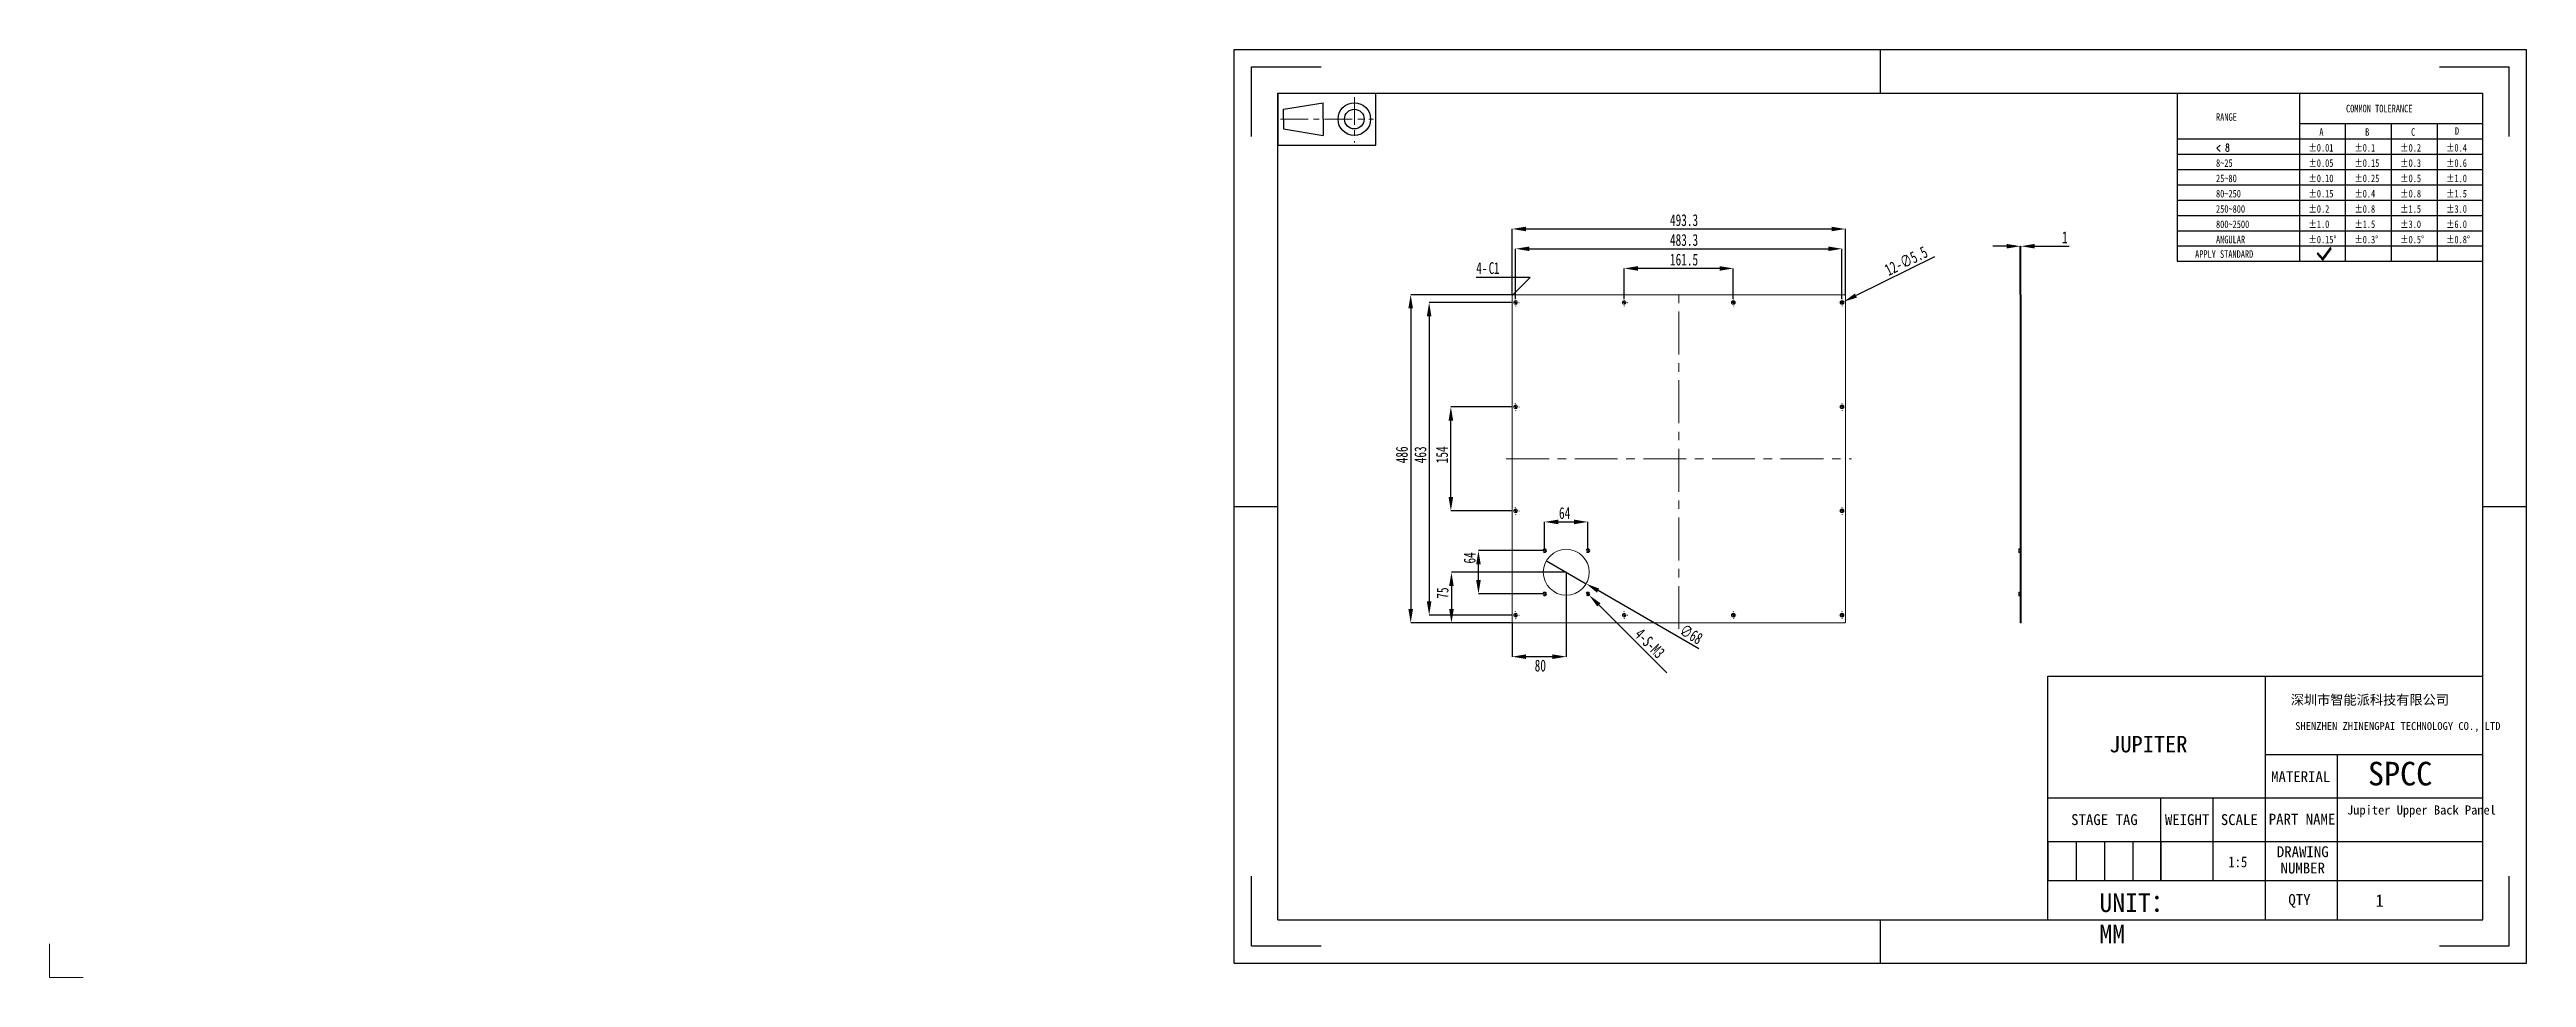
# Model space of a CAD drawing. Header units: millimetres. Extents: x 2 to 736, y 2 to 277.
import ezdxf

# ---------------------------------------------------------------- set-up
doc = ezdxf.new("R2010")
doc.units = ezdxf.units.MM
doc.header["$PDSIZE"] = -1
for name, pattern in [('CENTER', [10.16, 6.35, -1.27, 1.27, -1.27]), ('CENTERX2', [20.32, 12.7, -2.54, 2.54, -2.54]), ('HIDDEN', [1.905, 1.27, -0.635])]:
    doc.linetypes.add(name, pattern=pattern)
doc.layers.add('DEFAULT_1', color=7, linetype='CENTER', lineweight=18)
doc.layers.add('尺寸线层', color=3, linetype='Continuous', lineweight=18)
doc.layers.add('图框', color=7, linetype='Continuous')
doc.styles.add('SLDTEXTSTYLE4', font='TXT', dxfattribs={"width": 0.7})
doc.styles.add('SLDTEXTSTYLE5', font='TXT', dxfattribs={"width": 0.642857, "bigfont": 'bigfont'})
doc.styles.add('TEXTSTYLE_2', font='')
doc.styles.add('TEXTSTYLE_3', font='')
doc.styles.get('TEXTSTYLE_2').set_extended_font_data('宋体')
doc.styles.get('TEXTSTYLE_3').set_extended_font_data('宋体')
doc.dimstyles.new('SLDDIMSTYLE0', dxfattribs={"dimtxt": 3.5, "dimasz": 4.08, "dimexe": 0, "dimexo": 0.0625, "dimgap": 0.875, "dimtad": 2, "dimdec": 1, "dimlfac": 5, "dimrnd": 1e-09, "dimzin": 12, "dimdsep": 46, "dimtxsty": 'SLDTEXTSTYLE4', "dimsah": 1, "dimcen": 0.09, "dimadec": 0, "dimazin": 3, "dimtfac": 1, "dimtdec": 1, "dimtofl": 0, "dimtmove": 0, "dimatfit": 3, "dimfxl": 1, "dimfrac": 2, "dimtolj": 1, "dimtzin": 12, "dimarcsym": 0})
doc.dimstyles.new('SLDDIMSTYLE1', dxfattribs={"dimtxt": 3.5, "dimasz": 4.08, "dimexe": 0, "dimexo": 0.0625, "dimgap": 0.875, "dimtad": 2, "dimdec": 1, "dimlfac": 5, "dimrnd": 1e-09, "dimzin": 12, "dimdsep": 46, "dimtxsty": 'SLDTEXTSTYLE4', "dimblk1": 'NONE', "dimsah": 1, "dimcen": 0, "dimadec": 0, "dimazin": 3, "dimtfac": 1, "dimtdec": 1, "dimtmove": 0, "dimatfit": 3, "dimldrblk": 'NONE', "dimfxl": 1, "dimfrac": 2, "dimtolj": 1, "dimtzin": 12, "dimarcsym": 0})
doc.dimstyles.new('SLDDIMSTYLE2', dxfattribs={"dimtxt": 3.5, "dimasz": 4.08, "dimexe": 0, "dimexo": 0.0625, "dimgap": 0.875, "dimtad": 2, "dimdec": 1, "dimlfac": 5, "dimrnd": 1e-09, "dimzin": 12, "dimdsep": 46, "dimtxsty": 'SLDTEXTSTYLE4', "dimsah": 1, "dimcen": 0.09, "dimadec": 0, "dimazin": 3, "dimtfac": 1, "dimtdec": 1, "dimtmove": 0, "dimatfit": 0, "dimfxl": 1, "dimfrac": 2, "dimtolj": 1, "dimtzin": 12, "dimarcsym": 0})
doc.dimstyles.new('SLDDIMSTYLE3', dxfattribs={"dimtxt": 3.5, "dimasz": 4.08, "dimexe": 0, "dimexo": 0.0625, "dimgap": 0.875, "dimtad": 2, "dimdec": 1, "dimlfac": 5, "dimrnd": 1e-09, "dimzin": 12, "dimdsep": 46, "dimtxsty": 'SLDTEXTSTYLE4', "dimblk1": 'NONE', "dimsah": 1, "dimcen": 0, "dimadec": 0, "dimazin": 3, "dimtfac": 1, "dimtdec": 1, "dimtmove": 0, "dimatfit": 3, "dimldrblk": 'NONE', "dimfxl": 1, "dimfrac": 2, "dimtolj": 1, "dimtzin": 12, "dimarcsym": 0})
doc.dimstyles.new('SLDDIMSTYLE4', dxfattribs={"dimtxt": 3.5, "dimasz": 4.08, "dimexe": 0, "dimexo": 0.0625, "dimgap": 0.875, "dimtad": 2, "dimdec": 1, "dimlfac": 5, "dimrnd": 1e-09, "dimzin": 12, "dimdsep": 46, "dimtxsty": 'SLDTEXTSTYLE4', "dimblk1": 'NONE', "dimsah": 1, "dimcen": 0, "dimadec": 0, "dimazin": 3, "dimtfac": 1, "dimtdec": 1, "dimtmove": 0, "dimatfit": 3, "dimldrblk": 'NONE', "dimfxl": 1, "dimfrac": 2, "dimtolj": 1, "dimtzin": 12, "dimarcsym": 0})

# ---------------------------------------------------------------- blocks, each defined once
blk = doc.blocks.new('_D')
at = {"layer": 'Defpoints', "color": 0, "transparency": 16777216}
for p in [(534.33, 224.16), (435.67, 204.5), (534.33, 204.5)]:
    blk.add_point(p, dxfattribs=at)
at = {"layer": '图框', "color": 0, "lineweight": -2, "transparency": 16777216}
for p, q in [((435.67, 204.56), (435.67, 224.16)), ((439.75, 224.16), (530.25, 224.16)), ((534.33, 204.56), (534.33, 224.16))]:
    blk.add_line(p, q, dxfattribs=at)
at = {"layer": '图框', "color": 0, "transparency": 16777216}
for points in [[(439.75, 224.84), (439.75, 223.48), (435.67, 224.16)], [(530.25, 224.84), (530.25, 223.48), (534.33, 224.16)]]:
    blk.add_solid(points, dxfattribs=at)
at = {"layer": '图框', "color": 0, "transparency": 16777216, "insert": (486.55, 228.54), "char_height": 3.5, "attachment_point": 2, "style": 'SLDTEXTSTYLE4'}
blk.add_mtext('\\A1;493.3', dxfattribs=at)
blk = doc.blocks.new('_D_1')
at = {"layer": 'Defpoints', "color": 0, "transparency": 16777216}
for p in [(435.87, 204.7), (405.6, 107.5), (435.87, 107.5)]:
    blk.add_point(p, dxfattribs=at)
at = {"layer": '图框', "color": 0, "lineweight": -2, "transparency": 16777216}
for p, q in [((435.81, 204.7), (405.6, 204.7)), ((405.6, 200.62), (405.6, 111.58)), ((435.81, 107.5), (405.6, 107.5))]:
    blk.add_line(p, q, dxfattribs=at)
at = {"layer": '图框', "color": 0, "transparency": 16777216}
for points in [[(404.92, 200.62), (406.28, 200.62), (405.6, 204.7)], [(404.92, 111.58), (406.28, 111.58), (405.6, 107.5)]]:
    blk.add_solid(points, dxfattribs=at)
at = {"layer": '图框', "color": 0, "transparency": 16777216, "insert": (401.22, 157.28), "char_height": 3.5, "attachment_point": 2, "rotation": 90, "style": 'SLDTEXTSTYLE4'}
blk.add_mtext('\\A1;486', dxfattribs=at)
blk = doc.blocks.new('_D_2')
at = {"layer": 'Defpoints', "color": 0, "transparency": 16777216}
for p in [(533.33, 218.3), (436.67, 203.45), (533.33, 203.45)]:
    blk.add_point(p, dxfattribs=at)
at = {"layer": '图框', "color": 0, "lineweight": -2, "transparency": 16777216}
for p, q in [((436.67, 203.51), (436.67, 218.3)), ((440.75, 218.3), (529.25, 218.3)), ((533.33, 203.51), (533.33, 218.3))]:
    blk.add_line(p, q, dxfattribs=at)
at = {"layer": '图框', "color": 0, "transparency": 16777216}
for points in [[(440.75, 218.98), (440.75, 217.62), (436.67, 218.3)], [(529.25, 218.98), (529.25, 217.62), (533.33, 218.3)]]:
    blk.add_solid(points, dxfattribs=at)
at = {"layer": '图框', "color": 0, "transparency": 16777216, "insert": (486.55, 222.67), "char_height": 3.5, "attachment_point": 2, "style": 'SLDTEXTSTYLE4'}
blk.add_mtext('\\A1;483.3', dxfattribs=at)
blk = doc.blocks.new('_D_3')
at = {"layer": 'Defpoints', "color": 0, "transparency": 16777216}
for p in [(468.85, 212.48), (468.85, 203.45), (501.15, 203.45)]:
    blk.add_point(p, dxfattribs=at)
at = {"layer": '图框', "color": 0, "lineweight": -2, "transparency": 16777216}
for p, q in [((468.85, 203.51), (468.85, 212.48)), ((497.07, 212.48), (472.93, 212.48)), ((501.15, 203.51), (501.15, 212.48))]:
    blk.add_line(p, q, dxfattribs=at)
at = {"layer": '图框', "color": 0, "transparency": 16777216}
for points in [[(472.93, 213.16), (472.93, 211.8), (468.85, 212.48)], [(497.07, 213.16), (497.07, 211.8), (501.15, 212.48)]]:
    blk.add_solid(points, dxfattribs=at)
at = {"layer": '图框', "color": 0, "transparency": 16777216, "insert": (486.55, 216.86), "char_height": 3.5, "attachment_point": 2, "style": 'SLDTEXTSTYLE4'}
blk.add_mtext('\\A1;161.5', dxfattribs=at)
blk = doc.blocks.new('_D_4')
at = {"layer": 'Defpoints', "color": 0, "transparency": 16777216}
for p in [(435.62, 202.4), (411.07, 109.8), (435.62, 109.8)]:
    blk.add_point(p, dxfattribs=at)
at = {"layer": '图框', "color": 0, "lineweight": -2, "transparency": 16777216}
for p, q in [((435.56, 202.4), (411.07, 202.4)), ((411.07, 198.32), (411.07, 113.88)), ((435.56, 109.8), (411.07, 109.8))]:
    blk.add_line(p, q, dxfattribs=at)
at = {"layer": '图框', "color": 0, "transparency": 16777216}
for points in [[(410.39, 198.32), (411.75, 198.32), (411.07, 202.4)], [(410.39, 113.88), (411.75, 113.88), (411.07, 109.8)]]:
    blk.add_solid(points, dxfattribs=at)
at = {"layer": '图框', "color": 0, "transparency": 16777216, "insert": (406.7, 157.28), "char_height": 3.5, "attachment_point": 2, "rotation": 90, "style": 'SLDTEXTSTYLE4'}
blk.add_mtext('\\A1;463', dxfattribs=at)
blk = doc.blocks.new('_D_5')
at = {"layer": 'Defpoints', "color": 0, "transparency": 16777216}
for p in [(417.5, 171.5), (435.62, 171.5), (435.62, 140.7)]:
    blk.add_point(p, dxfattribs=at)
at = {"layer": '图框', "color": 0, "lineweight": -2, "transparency": 16777216}
for p, q in [((435.56, 171.5), (417.5, 171.5)), ((417.5, 144.78), (417.5, 167.42)), ((435.56, 140.7), (417.5, 140.7))]:
    blk.add_line(p, q, dxfattribs=at)
at = {"layer": '图框', "color": 0, "transparency": 16777216}
for points in [[(416.82, 167.42), (418.18, 167.42), (417.5, 171.5)], [(416.82, 144.78), (418.18, 144.78), (417.5, 140.7)]]:
    blk.add_solid(points, dxfattribs=at)
at = {"layer": '图框', "color": 0, "transparency": 16777216, "insert": (413.13, 157.28), "char_height": 3.5, "attachment_point": 2, "rotation": 90, "style": 'SLDTEXTSTYLE4'}
blk.add_mtext('\\A1;154', dxfattribs=at)
blk = doc.blocks.new('_D_6')
at = {"layer": 'Defpoints', "color": 0, "transparency": 16777216}
for p in [(532.84, 202.16), (533.83, 202.64)]:
    blk.add_point(p, dxfattribs=at)
at = {"layer": '图框', "color": 0, "lineweight": -2, "transparency": 16777216}
for p, q in [((560.73, 215.95), (537.48, 204.45)), ((532.84, 202.16), (533.83, 202.64))]:
    blk.add_line(p, q, dxfattribs=at)
at = {"layer": '图框', "color": 0, "transparency": 16777216}
blk.add_solid([(537.18, 205.06), (537.78, 203.84), (533.83, 202.64)], dxfattribs=at)
at = {"layer": '图框', "color": 0, "transparency": 16777216, "insert": (545.57, 213.33), "char_height": 3.5, "attachment_point": 1, "rotation": 26.30683, "style": 'SLDTEXTSTYLE4'}
blk.add_mtext('\\A1;12-∅5.5', dxfattribs=at)
blk = doc.blocks.new('_NONE')
blk = doc.blocks.new('SW_CHAMFER_DIMENSION_0')
at = {"layer": '图框', "color": 0}
for p, q in [((15.99, 0), (0, 0)), ((10.87, -5.12), (15.99, 0))]:
    blk.add_line(p, q, dxfattribs=at)
at = {"layer": '图框', "color": 0, "char_height": 3.5, "attachment_point": 1, "style": 'SLDTEXTSTYLE4'}
for s, insert in [('4-', (0, 4.51)), ('C', (3.69, 4.51)), ('1', (5.23, 4.51))]:
    blk.add_mtext(s, dxfattribs=dict(at, insert=insert))
blk = doc.blocks.new('_D_7')
at = {"layer": 'Defpoints', "color": 0, "transparency": 16777216}
for p in [(451.67, 122.5), (435.67, 107.7), (435.67, 97.5)]:
    blk.add_point(p, dxfattribs=at)
at = {"layer": '图框', "color": 0, "lineweight": -2, "transparency": 16777216}
for p, q in [((451.67, 122.44), (451.67, 97.5)), ((435.67, 107.64), (435.67, 97.5)), ((447.59, 97.5), (439.75, 97.5))]:
    blk.add_line(p, q, dxfattribs=at)
at = {"layer": '图框', "color": 0, "transparency": 16777216}
for points in [[(439.75, 98.18), (439.75, 96.82), (435.67, 97.5)], [(447.59, 98.18), (447.59, 96.82), (451.67, 97.5)]]:
    blk.add_solid(points, dxfattribs=at)
at = {"layer": '图框', "color": 0, "transparency": 16777216, "insert": (443.99, 96.62), "char_height": 3.5, "attachment_point": 2, "style": 'SLDTEXTSTYLE4'}
blk.add_mtext('\\A1;80', dxfattribs=at)
blk = doc.blocks.new('_D_8')
at = {"layer": 'Defpoints', "color": 0, "transparency": 16777216}
for p in [(451.67, 122.5), (417.67, 107.5), (435.87, 107.5)]:
    blk.add_point(p, dxfattribs=at)
at = {"layer": '图框', "color": 0, "lineweight": -2, "transparency": 16777216}
for p, q in [((451.61, 122.5), (417.67, 122.5)), ((417.67, 118.42), (417.67, 111.58)), ((435.81, 107.5), (417.67, 107.5))]:
    blk.add_line(p, q, dxfattribs=at)
at = {"layer": '图框', "color": 0, "transparency": 16777216}
for points in [[(416.99, 118.42), (418.35, 118.42), (417.67, 122.5)], [(416.99, 111.58), (418.35, 111.58), (417.67, 107.5)]]:
    blk.add_solid(points, dxfattribs=at)
at = {"layer": '图框', "color": 0, "transparency": 16777216, "insert": (413.29, 116.35), "char_height": 3.5, "attachment_point": 2, "rotation": 90, "style": 'SLDTEXTSTYLE4'}
blk.add_mtext('\\A1;75', dxfattribs=at)
blk = doc.blocks.new('_D_9')
at = {"layer": 'Defpoints', "color": 0, "transparency": 16777216}
for p in [(445.78, 125.9), (457.56, 119.1)]:
    blk.add_point(p, dxfattribs=at)
at = {"layer": '图框', "color": 0, "lineweight": -2, "transparency": 16777216}
for p, q in [((445.78, 125.9), (457.56, 119.1)), ((490.92, 99.84), (461.1, 117.06))]:
    blk.add_line(p, q, dxfattribs=at)
at = {"layer": '图框', "color": 0, "transparency": 16777216}
blk.add_solid([(461.44, 117.65), (460.76, 116.47), (457.56, 119.1)], dxfattribs=at)
at = {"layer": '图框', "color": 0, "transparency": 16777216, "insert": (486.69, 107.33), "char_height": 3.5, "attachment_point": 1, "rotation": 330, "style": 'SLDTEXTSTYLE4'}
blk.add_mtext('\\A1;∅68', dxfattribs=at)
blk = doc.blocks.new('_D_10')
at = {"layer": 'Defpoints', "color": 0, "transparency": 16777216}
for p in [(458.07, 137.41), (445.27, 128.9), (458.07, 128.9)]:
    blk.add_point(p, dxfattribs=at)
at = {"layer": '图框', "color": 0, "lineweight": -2, "transparency": 16777216}
for p, q in [((445.27, 128.96), (445.27, 137.41)), ((449.35, 137.41), (453.99, 137.41)), ((458.07, 128.96), (458.07, 137.41))]:
    blk.add_line(p, q, dxfattribs=at)
at = {"layer": '图框', "color": 0, "transparency": 16777216}
for points in [[(449.35, 138.09), (449.35, 136.73), (445.27, 137.41)], [(453.99, 138.09), (453.99, 136.73), (458.07, 137.41)]]:
    blk.add_solid(points, dxfattribs=at)
at = {"layer": '图框', "color": 0, "transparency": 16777216, "insert": (451.19, 141.78), "char_height": 3.5, "attachment_point": 2, "style": 'SLDTEXTSTYLE4'}
blk.add_mtext('\\A1;64', dxfattribs=at)
blk = doc.blocks.new('_D_11')
at = {"layer": 'Defpoints', "color": 0, "transparency": 16777216}
for p in [(425.67, 128.9), (445.27, 128.9), (445.27, 116.1)]:
    blk.add_point(p, dxfattribs=at)
at = {"layer": '图框', "color": 0, "lineweight": -2, "transparency": 16777216}
for p, q in [((445.21, 128.9), (425.67, 128.9)), ((425.67, 120.18), (425.67, 124.82)), ((445.21, 116.1), (425.67, 116.1))]:
    blk.add_line(p, q, dxfattribs=at)
at = {"layer": '图框', "color": 0, "transparency": 16777216}
for points in [[(424.99, 124.82), (426.35, 124.82), (425.67, 128.9)], [(424.99, 120.18), (426.35, 120.18), (425.67, 116.1)]]:
    blk.add_solid(points, dxfattribs=at)
at = {"layer": '图框', "color": 0, "transparency": 16777216, "insert": (421.3, 126.75), "char_height": 3.5, "attachment_point": 2, "rotation": 90, "style": 'SLDTEXTSTYLE4'}
blk.add_mtext('\\A1;64', dxfattribs=at)
blk = doc.blocks.new('_D_12')
at = {"layer": 'Defpoints', "color": 0, "transparency": 16777216}
for p in [(457.69, 116.48), (458.45, 115.72)]:
    blk.add_point(p, dxfattribs=at)
at = {"layer": '图框', "color": 0, "lineweight": -2, "transparency": 16777216}
for p, q in [((457.69, 116.48), (458.45, 115.72)), ((481.47, 92.7), (461.34, 112.83))]:
    blk.add_line(p, q, dxfattribs=at)
at = {"layer": '图框', "color": 0, "transparency": 16777216}
blk.add_solid([(461.82, 113.31), (460.86, 112.35), (458.45, 115.72)], dxfattribs=at)
at = {"layer": '图框', "color": 0, "transparency": 16777216, "insert": (474.13, 106.23), "char_height": 3.5, "attachment_point": 1, "rotation": 315, "style": 'SLDTEXTSTYLE4'}
blk.add_mtext('\\A1;4-S-M3', dxfattribs=at)
blk = doc.blocks.new('SW_CENTERMARKSYMBOL_0')
at = {"layer": '图框', "color": 0}
for p, q in [((-1, 0), (-1.05, 0)), ((0, 0), (-0.5, 0)), ((0, 1), (0, 1.05)), ((0, 0), (0, 0.5)), ((0, 0), (0, -0.5)), ((0, 0), (0.5, 0)), ((1, 0), (1.05, 0)), ((0, -1), (0, -1.05))]:
    blk.add_line(p, q, dxfattribs=at)
blk = doc.blocks.new('SW_CENTERMARKSYMBOL_1')
at = {"layer": '图框', "color": 0}
for p, q in [((-1, 0), (-1.05, 0)), ((0, 0), (-0.5, 0)), ((0, 1), (0, 1.05)), ((0, 0), (0, 0.5)), ((0, 0), (0, -0.5)), ((0, 0), (0.5, 0)), ((1, 0), (1.05, 0)), ((0, -1), (0, -1.05))]:
    blk.add_line(p, q, dxfattribs=at)
blk = doc.blocks.new('SW_CENTERMARKSYMBOL_2')
at = {"layer": '图框', "color": 0}
for p, q in [((-1, 0), (-1.05, 0)), ((0, 0), (-0.5, 0)), ((0, 1), (0, 1.05)), ((0, 0), (0, 0.5)), ((0, 0), (0, -0.5)), ((0, 0), (0.5, 0)), ((1, 0), (1.05, 0)), ((0, -1), (0, -1.05))]:
    blk.add_line(p, q, dxfattribs=at)
blk = doc.blocks.new('SW_CENTERMARKSYMBOL_3')
at = {"layer": '图框', "color": 0}
for p, q in [((-1, 0), (-1.05, 0)), ((0, 0), (-0.5, 0)), ((0, 1), (0, 1.05)), ((0, 0), (0, 0.5)), ((0, 0), (0, -0.5)), ((0, 0), (0.5, 0)), ((1, 0), (1.05, 0)), ((0, -1), (0, -1.05))]:
    blk.add_line(p, q, dxfattribs=at)
blk = doc.blocks.new('SW_CENTERMARKSYMBOL_4')
at = {"layer": '图框', "color": 0}
for p, q in [((-1, 0), (-1.05, 0)), ((0, 0), (-0.5, 0)), ((0, 1), (0, 1.05)), ((0, 0), (0, 0.5)), ((0, 0), (0, -0.5)), ((0, 0), (0.5, 0)), ((1, 0), (1.05, 0)), ((0, -1), (0, -1.05))]:
    blk.add_line(p, q, dxfattribs=at)
blk = doc.blocks.new('SW_CENTERMARKSYMBOL_5')
at = {"layer": '图框', "color": 0}
for p, q in [((-1, 0), (-1.05, 0)), ((0, 0), (-0.5, 0)), ((0, 1), (0, 1.05)), ((0, 0), (0, 0.5)), ((0, 0), (0, -0.5)), ((0, 0), (0.5, 0)), ((1, 0), (1.05, 0)), ((0, -1), (0, -1.05))]:
    blk.add_line(p, q, dxfattribs=at)
blk = doc.blocks.new('SW_CENTERMARKSYMBOL_6')
at = {"layer": '图框', "color": 0}
for p, q in [((-1, 0), (-1.05, 0)), ((0, 0), (-0.5, 0)), ((0, 1), (0, 1.05)), ((0, 0), (0, 0.5)), ((0, 0), (0, -0.5)), ((0, 0), (0.5, 0)), ((1, 0), (1.05, 0)), ((0, -1), (0, -1.05))]:
    blk.add_line(p, q, dxfattribs=at)
blk = doc.blocks.new('SW_CENTERMARKSYMBOL_7')
at = {"layer": '图框', "color": 0}
for p, q in [((-1, 0), (-1.05, 0)), ((0, 0), (-0.5, 0)), ((0, 1), (0, 1.05)), ((0, 0), (0, 0.5)), ((0, 0), (0, -0.5)), ((0, 0), (0.5, 0)), ((1, 0), (1.05, 0)), ((0, -1), (0, -1.05))]:
    blk.add_line(p, q, dxfattribs=at)
blk = doc.blocks.new('SW_CENTERMARKSYMBOL_8')
at = {"layer": '图框', "color": 0}
for p, q in [((-1, 0), (-1.05, 0)), ((0, 0), (-0.5, 0)), ((0, 1), (0, 1.05)), ((0, 0), (0, 0.5)), ((0, 0), (0, -0.5)), ((0, 0), (0.5, 0)), ((1, 0), (1.05, 0)), ((0, -1), (0, -1.05))]:
    blk.add_line(p, q, dxfattribs=at)
blk = doc.blocks.new('SW_CENTERMARKSYMBOL_9')
at = {"layer": '图框', "color": 0}
for p, q in [((-1, 0), (-1.05, 0)), ((0, 0), (-0.5, 0)), ((0, 1), (0, 1.05)), ((0, 0), (0, 0.5)), ((0, 0), (0, -0.5)), ((0, 0), (0.5, 0)), ((1, 0), (1.05, 0)), ((0, -1), (0, -1.05))]:
    blk.add_line(p, q, dxfattribs=at)
blk = doc.blocks.new('SW_CENTERMARKSYMBOL_10')
at = {"layer": '图框', "color": 0}
for p, q in [((-1, 0), (-1.05, 0)), ((0, 0), (-0.5, 0)), ((0, 1), (0, 1.05)), ((0, 0), (0, 0.5)), ((0, 0), (0, -0.5)), ((0, 0), (0.5, 0)), ((1, 0), (1.05, 0)), ((0, -1), (0, -1.05))]:
    blk.add_line(p, q, dxfattribs=at)
blk = doc.blocks.new('SW_CENTERMARKSYMBOL_11')
at = {"layer": '图框', "color": 0}
for p, q in [((-1, 0), (-1.05, 0)), ((0, 0), (-0.5, 0)), ((0, 1), (0, 1.05)), ((0, 0), (0, 0.5)), ((0, 0), (0, -0.5)), ((0, 0), (0.5, 0)), ((1, 0), (1.05, 0)), ((0, -1), (0, -1.05))]:
    blk.add_line(p, q, dxfattribs=at)
blk = doc.blocks.new('_D_13')
at = {"layer": 'Defpoints', "color": 0, "transparency": 16777216}
for p in [(586.34, 219.06), (586.14, 204.7), (586.34, 204.7)]:
    blk.add_point(p, dxfattribs=at)
at = {"layer": '图框', "color": 0, "lineweight": -2, "transparency": 16777216}
for p, q in [((582.06, 219.06), (577.98, 219.06)), ((586.14, 204.76), (586.14, 219.06)), ((586.14, 219.06), (586.34, 219.06)), ((586.34, 204.76), (586.34, 219.06)), ((590.42, 219.06), (600.61, 219.06))]:
    blk.add_line(p, q, dxfattribs=at)
at = {"layer": '图框', "color": 0, "transparency": 16777216}
for points in [[(582.06, 219.74), (582.06, 218.38), (586.14, 219.06)], [(590.42, 219.74), (590.42, 218.38), (586.34, 219.06)]]:
    blk.add_solid(points, dxfattribs=at)
at = {"layer": '图框', "color": 0, "transparency": 16777216, "insert": (599.33, 223.44), "char_height": 3.5, "attachment_point": 2, "style": 'SLDTEXTSTYLE4'}
blk.add_mtext('\\A1;1', dxfattribs=at)
blk = doc.blocks.new('96_1')
at = {"color": 7, "linetype": 'Continuous'}
for p, q in [((-11.25, 6), (-11.25, -6)), ((11.25, -6), (11.25, 6)), ((-9.93, 2.25), (-0.82, 3.75)), ((-9.93, 0), (-9.93, 2.25)), ((-9.93, 0), (-9.93, -2.25)), ((-0.82, 0), (-0.82, 3.75)), ((-0.82, 0), (-0.82, -3.75)), ((-9.93, -2.25), (-0.82, -3.75)), ((-11.25, -6), (11.25, -6))]:
    blk.add_line(p, q, dxfattribs=at)
for radius in [3.75, 2.25]:
    blk.add_circle((6.34, 0), radius, dxfattribs=at)
at = {"layer": 'DEFAULT_1', "color": 1, "linetype": 'CENTER'}
for p, q in [((-10.64, 0), (10.74, 0)), ((6.34, 5.05), (6.34, -5.36))]:
    blk.add_line(p, q, dxfattribs=at)

msp = doc.modelspace()

# ---------------------------------------------------------------- linework, layer by layer
at = {"color": 7, "linetype": 'Continuous'}
for p, q in [((353.348, 6.719), (353.348, 277.304)), ((353.348, 277.304), (736.033, 277.304)), ((358.502, 251.534), (358.502, 272.15)), ((358.502, 272.15), (379.118, 272.15)), ((544.69, 264.419), (544.69, 277.304)), ((710.263, 272.15), (730.879, 272.15)), ((730.879, 251.534), (730.879, 272.15)), ((736.033, 6.719), (736.033, 277.304)), ((366.233, 19.604), (366.233, 264.419)), ((366.233, 264.419), (723.148, 264.419)), ((723.148, 19.604), (723.148, 264.419)), ((353.348, 142.012), (366.233, 142.012)), ((723.148, 142.012), (736.033, 142.012)), ((358.502, 11.873), (358.502, 32.489)), ((730.879, 11.873), (730.879, 32.489)), ((366.233, 19.604), (723.148, 19.604)), ((544.69, 6.719), (544.69, 19.604)), ((358.502, 11.873), (379.118, 11.873)), ((710.263, 11.873), (730.879, 11.873)), ((353.348, 6.719), (736.033, 6.719))]:
    msp.add_line(p, q, dxfattribs=at)
for p, q in [((632.575, 264.419), (632.575, 214.604)), ((668.804, 264.419), (668.804, 214.604)), ((632.575, 250.833), (723.148, 250.833)), ((668.804, 255.362), (723.148, 255.362)), ((682.39, 255.362), (682.39, 214.604)), ((695.976, 255.362), (695.976, 214.604)), ((709.562, 255.362), (709.562, 214.604)), ((632.575, 246.305), (723.148, 246.305)), ((632.575, 241.776), (723.148, 241.776)), ((632.575, 237.247), (723.148, 237.247)), ((632.575, 232.719), (723.148, 232.719)), ((632.575, 228.19), (723.148, 228.19)), ((632.575, 223.661), (723.148, 223.661)), ((632.575, 219.133), (723.148, 219.133)), ((632.575, 214.604), (723.148, 214.604)), ((674.275, 217.058), (674.005, 216.816)), ((674.005, 216.816), (675.703, 214.931)), ((675.675, 215.504), (674.275, 217.058)), ((678.006, 218.665), (675.675, 215.504)), ((675.703, 214.931), (675.675, 215.504)), ((675.675, 215.504), (675.703, 214.931)), ((675.703, 214.931), (678.189, 218.303)), ((678.189, 218.303), (678.006, 218.665))]:
    msp.add_line(p, q)
at = {"color": 7, "linetype": 'Continuous', "lineweight": 15}
for p, q in [((435.873, 204.699), (435.673, 204.499)), ((435.673, 204.499), (435.673, 107.699)), ((534.133, 204.699), (435.873, 204.699)), ((534.333, 204.499), (534.133, 204.699)), ((534.333, 107.699), (534.333, 204.499)), ((586.142, 204.699), (586.342, 204.699)), ((586.142, 204.499), (586.142, 204.699)), ((586.142, 204.499), (586.142, 107.699)), ((586.342, 204.499), (586.142, 204.499)), ((586.342, 204.699), (586.342, 204.499)), ((586.342, 204.499), (586.342, 107.699)), ((586.142, 129.439), (585.742, 129.439)), ((585.742, 128.359), (585.742, 129.439)), ((585.742, 128.359), (586.142, 128.359)), ((586.142, 116.639), (585.742, 116.639)), ((585.742, 115.559), (585.742, 116.639)), ((585.742, 115.559), (586.142, 115.559)), ((435.673, 107.699), (435.873, 107.499)), ((435.873, 107.499), (534.133, 107.499)), ((534.133, 107.499), (534.333, 107.699)), ((586.142, 107.699), (586.342, 107.699)), ((586.142, 107.499), (586.142, 107.699)), ((586.342, 107.499), (586.142, 107.499)), ((586.342, 107.699), (586.342, 107.499))]:
    msp.add_line(p, q, dxfattribs=at)
at = {"color": 7, "linetype": 'HIDDEN', "lineweight": 0}
for p, q in [((586.342, 202.949), (586.142, 202.949)), ((586.142, 201.849), (586.342, 201.849)), ((586.342, 172.049), (586.142, 172.049)), ((586.142, 170.949), (586.342, 170.949)), ((586.342, 141.249), (586.142, 141.249)), ((586.142, 140.149), (586.342, 140.149)), ((586.342, 129.199), (585.742, 129.199)), ((585.742, 128.599), (586.342, 128.599)), ((586.342, 129.299), (586.142, 129.299)), ((586.342, 116.399), (585.742, 116.399)), ((585.742, 115.799), (586.342, 115.799)), ((586.142, 115.699), (586.342, 115.699)), ((586.342, 110.349), (586.142, 110.349)), ((586.142, 109.249), (586.342, 109.249))]:
    msp.add_line(p, q, dxfattribs=at)
at = {"color": 2, "linetype": 'Continuous'}
for p, q in [((594.298, 55.682), (594.298, 91.76)), ((594.298, 55.682), (594.298, 91.76)), ((594.298, 91.76), (658.723, 91.76)), ((658.723, 42.797), (658.723, 91.76)), ((658.723, 68.567), (658.723, 91.76)), ((658.723, 91.76), (723.148, 91.76)), ((658.723, 55.682), (658.723, 91.76)), ((723.148, 68.567), (723.148, 91.76)), ((658.723, 68.567), (723.148, 68.567)), ((680.013, 68.567), (680.013, 19.604)), ((723.148, 42.797), (723.148, 68.567)), ((594.298, 19.604), (594.298, 55.682)), ((594.298, 55.682), (658.723, 55.682)), ((594.298, 42.797), (594.298, 55.682)), ((594.298, 55.682), (627.799, 55.682)), ((627.799, 42.797), (627.799, 55.682)), ((627.799, 42.797), (627.799, 55.682)), ((627.799, 55.682), (658.723, 55.682)), ((643.261, 42.797), (643.261, 55.682)), ((658.723, 55.682), (723.148, 55.682)), ((658.723, 42.797), (658.723, 55.682)), ((594.298, 31.201), (594.298, 42.797)), ((594.298, 42.797), (627.799, 42.797)), ((594.298, 42.797), (627.799, 42.797)), ((594.298, 42.797), (627.799, 42.797)), ((594.298, 42.797), (594.298, 31.201)), ((602.673, 42.797), (602.673, 31.201)), ((611.048, 42.797), (611.048, 31.201)), ((619.423, 42.797), (619.423, 31.201)), ((627.799, 31.201), (627.799, 42.797)), ((627.799, 31.201), (627.799, 42.797)), ((627.799, 42.797), (658.723, 42.797)), ((627.799, 42.797), (658.723, 42.797)), ((627.799, 42.797), (627.799, 31.201)), ((643.261, 31.201), (643.261, 42.797)), ((658.723, 19.604), (658.723, 42.797)), ((658.723, 42.797), (723.148, 42.797)), ((658.723, 42.797), (723.148, 42.797)), ((658.723, 31.201), (658.723, 42.797)), ((723.148, 19.604), (723.148, 42.797)), ((594.298, 19.604), (594.298, 31.201)), ((594.298, 31.201), (658.723, 31.201)), ((594.298, 31.201), (627.799, 31.201)), ((594.298, 31.201), (627.799, 31.201)), ((627.799, 31.201), (658.723, 31.201)), ((658.723, 19.604), (658.723, 31.201)), ((658.723, 31.201), (723.148, 31.201)), ((491.218, 19.604), (522.142, 19.604)), ((522.142, 19.604), (542.758, 19.604)), ((542.758, 19.604), (573.682, 19.604)), ((573.682, 19.604), (594.298, 19.604)), ((594.298, 19.604), (658.723, 19.604)), ((658.723, 19.604), (723.148, 19.604))]:
    msp.add_line(p, q, dxfattribs=at)
at = {"color": 7, "linetype": 'Continuous', "lineweight": 15}
for centre, radius in [((436.673, 202.399), 0.55), ((468.853, 202.399), 0.55), ((501.153, 202.399), 0.55), ((533.333, 202.399), 0.55), ((436.673, 171.499), 0.55), ((533.333, 171.499), 0.55), ((436.673, 140.699), 0.55), ((533.333, 140.699), 0.55), ((451.673, 122.499), 6.8), ((445.273, 128.899), 0.3), ((458.073, 128.899), 0.3), ((436.673, 109.799), 0.55), ((445.273, 116.099), 0.3), ((458.073, 116.099), 0.3), ((468.853, 109.799), 0.55), ((501.153, 109.799), 0.55), ((533.333, 109.799), 0.55)]:
    msp.add_circle(centre, radius, dxfattribs=at)
at = {"color": 7, "linetype": 'HIDDEN', "lineweight": 0}
for centre in [(445.273, 128.899), (458.073, 128.899), (445.273, 116.099), (458.073, 116.099)]:
    msp.add_circle(centre, 0.54, dxfattribs=at)
at = {"layer": '图框', "linetype": 'CENTERX2', "lineweight": 0}
for p, q in [((485.003, 105.699), (485.003, 206.499)), ((433.873, 156.099), (536.133, 156.099))]:
    msp.add_line(p, q, dxfattribs=at)
at = {"layer": '图框', "lineweight": 0}
for q in [(2.5, 12.5), (12.5, 2.5)]:
    msp.add_line((2.5, 2.5), q, dxfattribs=at)

# ---------------------------------------------------------------- block references
at = {"color": 2, "linetype": 'Continuous', "xscale": 1.288499418886255, "yscale": 1.288499418886255, "zscale": 1.288499418886255}
msp.add_blockref('96_1', (380.742, 256.708), dxfattribs=at)
at = {"layer": '图框', "color": 3}
msp.add_blockref('SW_CHAMFER_DIMENSION_0', (425.003, 209.82), dxfattribs=at)
at = {"layer": '图框'}
for name, p in [('SW_CENTERMARKSYMBOL_3', (436.673, 202.399)), ('SW_CENTERMARKSYMBOL_10', (468.853, 202.399)), ('SW_CENTERMARKSYMBOL_9', (501.153, 202.399)), ('SW_CENTERMARKSYMBOL_8', (533.333, 202.399)), ('SW_CENTERMARKSYMBOL_4', (436.673, 171.499)), ('SW_CENTERMARKSYMBOL_7', (533.333, 171.499)), ('SW_CENTERMARKSYMBOL_5', (436.673, 140.699)), ('SW_CENTERMARKSYMBOL_6', (533.333, 140.699)), ('SW_CENTERMARKSYMBOL_0', (436.673, 109.799)), ('SW_CENTERMARKSYMBOL_2', (468.853, 109.799)), ('SW_CENTERMARKSYMBOL_1', (501.153, 109.799)), ('SW_CENTERMARKSYMBOL_11', (533.333, 109.799))]:
    msp.add_blockref(name, p, dxfattribs=at)

# ---------------------------------------------------------------- texts
at = {"attachment_point": 1}
for s, insert, char_height, width, style in [('RANGE', (644.094, 258.449), 2.246, 22.05942, 'SLDTEXTSTYLE4'), ('COMMON TOLERANCE', (682.586, 260.95), 2.24599, 73.94176, 'SLDTEXTSTYLE4'), ('%%P0.01', (671.491, 249.336), 2.246, 15.72506, 'SLDTEXTSTYLE4'), ('A', (674.686, 254.005), 2.246, 3.245, 'SLDTEXTSTYLE4'), ('%%P0.1', (685.077, 249.336), 2.246, 11.79144, 'SLDTEXTSTYLE4'), ('B', (688.272, 254.005), 2.246, 3.19312, 'SLDTEXTSTYLE4'), ('%%P0.2', (698.663, 249.336), 2.246, 13.41394, 'SLDTEXTSTYLE4'), ('C', (701.858, 254.005), 2.246, 3.23085, 'SLDTEXTSTYLE4'), ('%%P0.4', (712.249, 249.336), 2.246, 13.36206, 'SLDTEXTSTYLE4'), ('D', (714.842, 254.31), 2.246, 3.19312, 'SLDTEXTSTYLE4'), ('8~25', (644.094, 244.807), 2.246, 17.39473, 'SLDTEXTSTYLE4'), ('< 8', (644.094, 249.336), 2.246, 10.7794, 'SLDTEXTSTYLE5'), ('%%P0.05', (671.491, 244.807), 2.246, 17.34757, 'SLDTEXTSTYLE4'), ('%%P0.15', (685.077, 244.807), 2.246, 16.5599, 'SLDTEXTSTYLE4'), ('%%P0.3', (698.663, 244.807), 2.246, 13.41394, 'SLDTEXTSTYLE4'), ('%%P0.6', (712.249, 244.807), 2.246, 13.41394, 'SLDTEXTSTYLE4'), ('25~80', (644.094, 240.279), 2.246, 21.32836, 'SLDTEXTSTYLE4'), ('80~250', (644.094, 235.75), 2.246, 25.26198, 'SLDTEXTSTYLE4'), ('%%P0.10', (671.491, 240.279), 2.246, 15.77695, 'SLDTEXTSTYLE4'), ('%%P0.15', (671.491, 235.75), 2.246, 16.5599, 'SLDTEXTSTYLE4'), ('%%P0.25', (685.077, 240.279), 2.246, 18.13052, 'SLDTEXTSTYLE4'), ('%%P0.4', (685.077, 235.75), 2.246, 13.36206, 'SLDTEXTSTYLE4'), ('%%P0.5', (698.663, 240.279), 2.246, 13.41394, 'SLDTEXTSTYLE4'), ('%%P0.8', (698.663, 235.75), 2.246, 13.41394, 'SLDTEXTSTYLE4'), ('%%P1.0', (712.249, 240.279), 2.246, 11.84332, 'SLDTEXTSTYLE4'), ('%%P1.5', (712.249, 235.75), 2.246, 12.62627, 'SLDTEXTSTYLE4'), ('250~800', (644.094, 231.221), 2.246, 29.1956, 'SLDTEXTSTYLE4'), ('%%P0.2', (671.491, 231.221), 2.246, 13.41394, 'SLDTEXTSTYLE4'), ('%%P0.8', (685.077, 231.221), 2.246, 13.41394, 'SLDTEXTSTYLE4'), ('%%P1.5', (698.663, 231.221), 2.246, 12.62627, 'SLDTEXTSTYLE4'), ('%%P3.0', (712.249, 231.221), 2.246, 13.41394, 'SLDTEXTSTYLE4'), ('ANGULAR', (644.094, 222.164), 2.246, 31.54446, 'SLDTEXTSTYLE4'), ('800~2500', (644.094, 226.693), 2.246, 33.12923, 'SLDTEXTSTYLE4'), ('%%P1.0', (671.491, 226.693), 2.246, 11.84332, 'SLDTEXTSTYLE4'), ('%%P0.15%%D', (671.491, 222.164), 2.246, 19.72472, 'SLDTEXTSTYLE4'), ('%%P1.5', (685.077, 226.693), 2.246, 12.62627, 'SLDTEXTSTYLE4'), ('%%P0.3%%D', (685.077, 222.164), 2.246, 16.57876, 'SLDTEXTSTYLE4'), ('%%P3.0', (698.663, 226.693), 2.246, 13.41394, 'SLDTEXTSTYLE4'), ('%%P0.5%%D', (698.663, 222.164), 2.246, 16.57876, 'SLDTEXTSTYLE4'), ('%%P6.0', (712.249, 226.693), 2.246, 13.41394, 'SLDTEXTSTYLE4'), ('%%P0.8%%D', (712.249, 222.164), 2.246, 16.57876, 'SLDTEXTSTYLE4'), ('APPLY STANDARD', (637.9, 217.866), 2.24599, 64.56049, 'SLDTEXTSTYLE4')]:
    msp.add_mtext(s, dxfattribs=dict(at, insert=insert, char_height=char_height, width=width, style=style))
at = {"color": 7, "linetype": 'Continuous', "insert": (689.66, 86.164), "char_height": 2.86391, "width": 67.94821, "attachment_point": 2, "style": 'TEXTSTYLE_2'}
msp.add_mtext('深圳市智能派科技有限公司', dxfattribs=at)
at = {"color": 7, "linetype": 'Continuous', "attachment_point": 2, "line_spacing_factor": 0.9, "style": 'TEXTSTYLE_3'}
for s, insert, char_height, width in [('MATERIAL\\P ', (669.173, 63.582), 3.2212, 46.56486), ('STAGE TAG ', (611.048, 50.85), 3.2212, 38.95697), ('WEIGHT', (635.53, 50.85), 3.2212, 14.15588), ('SCALE', (650.992, 50.85), 3.2212, 14.15588), ('PART NAME', (669.566, 50.997), 3.2212, 26.98848), ('DRAWING NUMBER', (669.781, 41.343), 3.22125, 26.98848), ('QTY', (668.816, 27.19), 3.2212, 35.95561)]:
    msp.add_mtext(s, dxfattribs=dict(at, insert=insert, char_height=char_height, width=width))
at = {"insert": (647.748, 35.071), "char_height": 3.22125, "width": 7.72133, "attachment_point": 7}
msp.add_mtext('{\\W0.85;1:5}', dxfattribs=at)
at = {"layer": '尺寸线层', "attachment_point": 1}
for s, insert, char_height, width in [('JUPITER', (612.45, 74.029), 4.8671, 39.72038), ('SHENZHEN ZHINENGPAI TECHNOLOGY CO., LTD', (667.553, 78.11), 2.29113, 64.82652), ('SPCC', (689.085, 66.363), 7, 24.85263), ('UNIT：MM', (609.565, 27.463), 5.5885, 21.66224)]:
    msp.add_mtext(s, dxfattribs=dict(at, insert=insert, char_height=char_height, width=width))
at = {"layer": '尺寸线层', "linetype": 'CENTERX2', "insert": (682.911, 53.445), "char_height": 3.6, "width": 45.60353, "attachment_point": 1}
msp.add_mtext('{\\H0.75x;Jupiter Upper Back Panel}', dxfattribs=at)
at = {"layer": '尺寸线层', "ltscale": 0.2, "insert": (691.313, 27.08), "char_height": 3.65, "width": 21.89288, "attachment_point": 1}
msp.add_mtext('1\\P\\P', dxfattribs=at)

# ---------------------------------------------------------------- dimensions: what is measured, and where the dimension line sits
at = {"layer": '图框', "color": 3}
for base, p1, p2, angle, dimstyle, picture, middle in [((534.333, 224.164), (435.673, 204.499), (534.333, 204.499), 0, 'SLDDIMSTYLE0', '_D', (486.553, 224.164)), ((405.596, 107.499), (435.873, 204.699), (435.873, 107.499), 90, 'SLDDIMSTYLE0', '_D_1', (405.596, 157.279)), ((411.071, 109.799), (435.623, 202.399), (435.623, 109.799), 90, 'SLDDIMSTYLE0', '_D_4', (411.071, 157.279)), ((417.503, 171.499), (435.623, 140.699), (435.623, 171.499), 90, 'SLDDIMSTYLE0', '_D_5', (417.503, 157.279)), ((458.073, 137.409), (445.273, 128.899), (458.073, 128.899), 0, 'SLDDIMSTYLE2', '_D_10', (451.19, 137.409)), ((425.673, 128.899), (445.273, 116.099), (445.273, 128.899), 90, 'SLDDIMSTYLE2', '_D_11', (425.673, 126.752)), ((417.667, 107.499), (451.673, 122.499), (435.873, 107.499), 90, 'SLDDIMSTYLE2', '_D_8', (417.667, 116.354)), ((435.673, 97.499), (451.673, 122.499), (435.673, 107.699), 0, 'SLDDIMSTYLE2', '_D_7', (443.993, 97.499))]:
    dim = msp.add_linear_dim(base=base, p1=p1, p2=p2, angle=angle, dimstyle=dimstyle, dxfattribs=at)
    dim.commit()
    dim.dimension.update_dxf_attribs({"geometry": picture, "text_midpoint": middle, "dimtype": 160})
for base, p1, p2, dimstyle, picture, middle in [((533.333, 218.297), (436.673, 203.449), (533.333, 203.449), 'SLDDIMSTYLE0', '_D_2', (486.553, 218.297)), ((586.342, 219.064), (586.142, 204.699), (586.342, 204.699), 'SLDDIMSTYLE2', '_D_13', (599.328, 219.064)), ((468.853, 212.482), (501.153, 203.449), (468.853, 203.449), 'SLDDIMSTYLE0', '_D_3', (486.553, 212.482))]:
    dim = msp.add_linear_dim(base=base, p1=p1, p2=p2, dimstyle=dimstyle, dxfattribs=at)
    dim.commit()
    dim.dimension.update_dxf_attribs({"geometry": picture, "text_midpoint": middle, "dimtype": 160})
dim = msp.add_diameter_dim_2p(p1=(532.84, 202.156), p2=(533.826, 202.643), text='12-<>', dimstyle='SLDDIMSTYLE1', dxfattribs=at)
dim.commit()
dim.dimension.update_dxf_attribs({"geometry": '_D_6', "text_midpoint": (553.727, 212.482), "dimtype": 163})
dim = msp.add_diameter_dim_2p(p1=(445.784, 125.899), p2=(457.562, 119.099), dimstyle='SLDDIMSTYLE3', dxfattribs=at)
dim.commit()
dim.dimension.update_dxf_attribs({"geometry": '_D_9', "text_midpoint": (487.333, 101.911), "dimtype": 163})
dim = msp.add_diameter_dim_2p(p1=(457.691, 116.481), p2=(458.455, 115.718), text='4-S-M3', dimstyle='SLDDIMSTYLE4', override={"dimpost": '<>'}, dxfattribs=at)
dim.commit()
dim.dimension.update_dxf_attribs({"geometry": '_D_12', "text_midpoint": (475.941, 98.231), "dimtype": 163})

doc.saveas('drawing.dxf')
